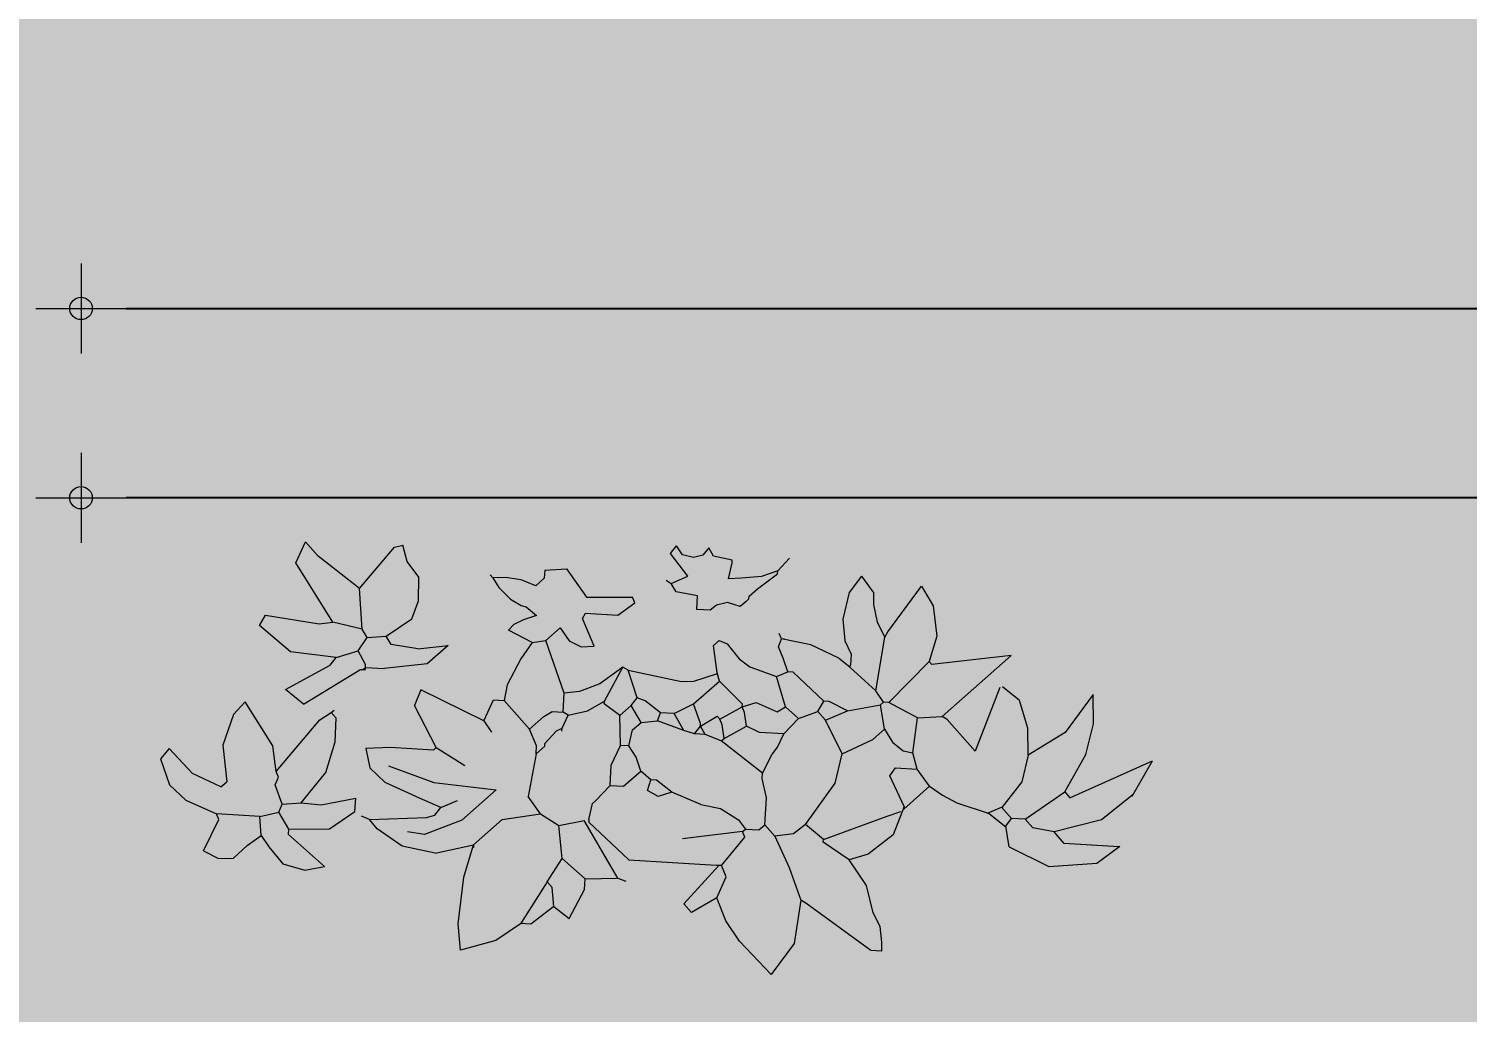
# Model space of a CAD drawing. Header units: metres. Extents: x 0 to 4415, y 1197 to 2590.
# Drawn here: x 1897.066 to 1900.258, y 1309.758 to 1311.94 of the extents above; entities that cross this region are included whole.
import ezdxf

# ---------------------------------------------------------------- set-up
doc = ezdxf.new("R2010")
doc.units = ezdxf.units.M
doc.linetypes.add('CONTINU', pattern=[0])
doc.layers.get('DEFPOINTS').update_dxf_attribs({"lineweight": 5})
doc.layers.add('00-cote', color=7, linetype='CONTINU', lineweight=20)
doc.layers.add('veg', color=7, linetype='Continuous', lineweight=9, true_color=0x61c200)
doc.layers.add('VEGETATION', color=7, linetype='Continuous', lineweight=5, true_color=0x7ea800)
doc.styles.add('WALIDcotat', font='times.ttf')
doc.dimstyles.new('walid 100', dxfattribs={"dimscale": 0, "dimtxt": 0.25, "dimasz": 0.1, "dimexe": 1.25, "dimexo": 0.625, "dimgap": 0.02, "dimtad": 1, "dimdec": 0, "dimlfac": 100, "dimrnd": 5, "dimtxsty": 'WALIDcotat', "dimblk": 'COTE', "dimcen": 2.5, "dimse1": 1, "dimse2": 1, "dimclrd": 256, "dimclrt": 256, "dimadec": 0, "dimazin": 0, "dimtfac": 1, "dimtdec": 0, "dimtix": 1, "dimtmove": 2, "dimatfit": 3, "dimldrblk": 'COTE', "dimfxl": 1.25, "dimarcsym": 0})

# ---------------------------------------------------------------- blocks, each defined once
blk = doc.blocks.new('hh(jjk')
at = {"layer": 'VEGETATION', "ltscale": 1.8}
for p, q in [((419.66, 234.934), (420.26, 235.858)), ((420.26, 235.858), (421.213, 234.971)), ((428.132, 235.378), (429.121, 235.71)), ((429.121, 235.71), (429.227, 234.971)), ((427.462, 234.86), (428.132, 235.378)), ((417.189, 234.749), (417.171, 235.006)), ((417.171, 235.006), (417.478, 235.006)), ((417.259, 234.305), (417.189, 234.749)), ((417.478, 235.006), (419.4, 233.776)), ((419.554, 233.699), (419.66, 234.934)), ((421.213, 234.971), (421.637, 234.416)), ((426.55, 234.314), (427.165, 234.852)), ((426.78, 233.622), (427.462, 234.86)), ((427.165, 234.852), (427.472, 234.852)), ((429.227, 234.971), (429.156, 233.639)), ((421.637, 234.416), (421.937, 233.776)), ((426.088, 234.621), (425.704, 233.776)), ((426.55, 234.314), (426.088, 234.621)), ((417.478, 233.929), (417.259, 234.305)), ((417.478, 233.929), (417.709, 233.161)), ((421.937, 233.776), (422.629, 234.237)), ((422.859, 234.006), (421.937, 232.853)), ((422.629, 234.237), (422.859, 234.006)), ((426.55, 234.314), (426.626, 233.776)), ((419.4, 233.776), (419.554, 233.699)), ((419.942, 232.789), (419.554, 233.699)), ((421.937, 233.776), (421.706, 233.161)), ((425.704, 233.776), (425.704, 233.468)), ((426.78, 233.622), (426.396, 232.93)), ((426.626, 233.776), (426.78, 233.622)), ((429.156, 233.639), (428.933, 232.699)), ((433.677, 233.719), (433.128, 233.58)), ((433.128, 233.58), (434.204, 232.734)), ((434.313, 233.572), (433.677, 233.719)), ((434.742, 233.118), (434.313, 233.572)), ((436.149, 233.535), (435.725, 233.498)), ((436.588, 233.349), (436.149, 233.535)), ((417.709, 233.161), (418.247, 232.469)), ((421.706, 233.161), (421.86, 232.853)), ((424.781, 233.391), (424.551, 233.468)), ((425.704, 233.468), (424.781, 233.391)), ((424.781, 233.391), (425.834, 231.812)), ((425.704, 233.468), (426.396, 232.93)), ((434.973, 232.811), (434.742, 233.118)), ((435.357, 233.118), (434.973, 232.811)), ((435.725, 233.498), (435.357, 233.118)), ((436.588, 233.349), (436.203, 232.427)), ((420.399, 231.931), (419.942, 232.789)), ((421.86, 232.853), (421.245, 232.007)), ((421.86, 232.853), (421.937, 232.853)), ((421.937, 232.853), (422.014, 232.853)), ((424.504, 232.853), (422.014, 232.853)), ((425.704, 231.854), (424.504, 232.853)), ((426.396, 232.93), (426.55, 232.007)), ((428.933, 232.699), (428.164, 231.931)), ((430.009, 233.007), (428.933, 232.699)), ((428.933, 232.699), (428.933, 232.776)), ((430.009, 233.007), (430.957, 232.863)), ((430.957, 232.863), (431.698, 232.419)), ((434.204, 232.734), (434.204, 232.58)), ((434.973, 232.811), (435.05, 232.273)), ((412.568, 232.309), (411.216, 232.131)), ((413.736, 231.819), (412.568, 232.309)), ((417.718, 232.271), (418.247, 232.469)), ((418.247, 232.469), (419.015, 232.007)), ((429.309, 232.022), (430.341, 232.497)), ((430.341, 232.497), (430.826, 232.448)), ((431.698, 232.419), (431.931, 232.161)), ((433.051, 232.504), (432.359, 231.965)), ((434.204, 232.58), (433.051, 232.504)), ((434.204, 232.58), (434.512, 232.119)), ((436.203, 232.427), (436.28, 232.273)), ((411.216, 232.131), (410.597, 231.6)), ((417.047, 231.679), (417.718, 232.271)), ((419.015, 231.931), (417.247, 231.162)), ((419.015, 232.007), (419.015, 231.931)), ((419.015, 231.931), (419.554, 231.546)), ((419.872, 231.827), (420.399, 231.931)), ((420.399, 231.931), (420.707, 231.623)), ((421.245, 232.007), (421.322, 231.854)), ((421.322, 231.854), (423.013, 232.161)), ((426.55, 232.007), (425.834, 231.812)), ((427.088, 231.7), (426.55, 232.007)), ((428.164, 231.931), (427.088, 231.7)), ((428.386, 231.104), (429.309, 232.022)), ((430.086, 231.931), (429.932, 231.7)), ((430.316, 232.007), (430.086, 231.931)), ((431.931, 232.161), (430.316, 232.007)), ((431.931, 232.161), (432.162, 232.084)), ((432.359, 231.965), (432.359, 231.581)), ((434.435, 231.888), (433.897, 231.812)), ((434.512, 232.119), (434.435, 231.888)), ((434.435, 231.888), (434.665, 231.35)), ((435.05, 232.273), (434.512, 232.119)), ((435.05, 232.273), (436.28, 232.273)), ((437.172, 231.944), (436.28, 232.273)), ((437.667, 231.537), (437.172, 231.944)), ((410.621, 231.623), (412.173, 231.623)), ((412.173, 231.623), (412.481, 231.315)), ((413.736, 231.819), (413.865, 231.239)), ((416.786, 230.854), (417.047, 231.679)), ((419.554, 231.546), (418.785, 230.316)), ((419.554, 231.546), (419.872, 231.827)), ((420.86, 231.777), (420.707, 231.623)), ((420.707, 231.623), (420.707, 230.854)), ((421.245, 231.777), (420.86, 231.777)), ((421.322, 231.854), (421.245, 231.777)), ((421.46, 231.531), (421.245, 231.777)), ((421.99, 231.235), (421.46, 231.531)), ((425.704, 231.777), (425.627, 231.315)), ((425.704, 231.777), (425.704, 231.854)), ((427.088, 231.7), (427.472, 231.239)), ((429.932, 231.7), (429.471, 231.469)), ((429.932, 231.7), (430.547, 231.469)), ((433.324, 231.833), (432.359, 231.581)), ((433.897, 231.812), (433.254, 230.909)), ((433.897, 231.812), (433.324, 231.833)), ((436.203, 231.504), (436.049, 231.35)), ((436.203, 231.504), (437.031, 231.168)), ((437.971, 230.812), (437.667, 231.537)), ((411.16, 230.892), (412.481, 231.315)), ((412.481, 231.315), (413.096, 231.239)), ((413.096, 231.239), (413.327, 231.008)), ((413.865, 231.239), (413.711, 231.008)), ((414.358, 230.91), (413.85, 231.265)), ((417.247, 231.162), (416.863, 231.008)), ((422.552, 231.162), (421.99, 231.235)), ((422.552, 231.162), (423.397, 230.854)), ((425.55, 231.239), (425.166, 230.777)), ((425.627, 231.315), (425.55, 231.239)), ((427.318, 230.009), (427.472, 231.239)), ((430.169, 231.006), (428.386, 231.104)), ((430.547, 231.469), (431.547, 231.085)), ((431.547, 231.085), (432.008, 230.701)), ((434.665, 231.35), (434.589, 231.12)), ((434.589, 231.12), (434.665, 230.966)), ((436.219, 230.317), (436.049, 231.35)), ((437.031, 231.168), (437.741, 230.505)), ((410.315, 230.125), (411.16, 230.892)), ((413.327, 231.008), (412.25, 230.162)), ((413.327, 231.008), (413.711, 231.008)), ((413.483, 229.948), (414.005, 230.718)), ((414.019, 230.701), (413.711, 231.008)), ((414.409, 230.896), (414.019, 230.701)), ((415.29, 230.658), (414.358, 230.91)), ((415.71, 230.47), (415.29, 230.658)), ((416.786, 230.931), (416.094, 230.239)), ((416.786, 230.931), (416.786, 230.854)), ((416.786, 230.854), (417.247, 230.009)), ((420.707, 230.854), (420.86, 230.316)), ((423.397, 230.854), (423.782, 231.008)), ((423.397, 230.854), (423.859, 230.547)), ((423.782, 231.008), (424.089, 230.854)), ((424.089, 230.854), (424.013, 230.547)), ((424.781, 230.777), (424.32, 230.316)), ((425.166, 230.777), (424.781, 230.777)), ((425.166, 230.777), (425.167, 230.2)), ((431.483, 230.613), (430.169, 231.006)), ((432.162, 230.162), (432.008, 230.701)), ((433.254, 230.909), (433.042, 230.021)), ((434.665, 230.966), (433.512, 229.428)), ((434.665, 230.966), (434.807, 230.243)), ((437.741, 230.505), (437.971, 230.812)), ((412.096, 230.316), (409.811, 229.128)), ((412.25, 230.162), (412.096, 230.316)), ((416.094, 230.239), (415.71, 230.47)), ((418.785, 230.316), (418.631, 229.47)), ((420.86, 230.316), (420.86, 230.162)), ((423.859, 230.547), (424.013, 230.547)), ((424.013, 230.547), (424.32, 230.316)), ((424.32, 230.316), (424.474, 229.932)), ((430.163, 230.009), (429.317, 230.47)), ((434.807, 230.243), (435.665, 229.044)), ((435.972, 229.428), (436.219, 230.317)), ((410.328, 230.162), (409.811, 229.128)), ((412.25, 230.162), (411.723, 229.063)), ((413.357, 229.181), (413.483, 229.948)), ((416.094, 230.239), (416.478, 229.778)), ((417.247, 230.009), (417.094, 229.778)), ((420.86, 230.162), (420.63, 229.624)), ((420.86, 230.162), (422.091, 229.317)), ((424.474, 229.932), (424.704, 229.624)), ((425.167, 230.2), (424.935, 229.624)), ((427.318, 230.009), (427.088, 229.778)), ((427.318, 230.009), (427.318, 229.778)), ((430.163, 230.009), (430.24, 230.086)), ((430.163, 230.009), (430.855, 228.856)), ((430.24, 230.086), (431.47, 230.086)), ((431.47, 230.086), (432.162, 230.162)), ((433.042, 230.021), (433.051, 229.352)), ((416.478, 229.778), (416.632, 229.317)), ((417.094, 229.778), (416.478, 229.778)), ((418.631, 229.47), (417.785, 229.009)), ((418.631, 229.47), (419.169, 228.548)), ((420.63, 229.624), (420.476, 229.394)), ((424.704, 229.624), (424.628, 229.163)), ((424.704, 229.624), (424.935, 229.624)), ((424.935, 229.624), (425.012, 228.779)), ((427.088, 229.701), (426.78, 229.317)), ((427.088, 229.778), (427.088, 229.701)), ((427.318, 229.778), (427.549, 229.317)), ((428.856, 229.163), (428.625, 229.47)), ((433.512, 229.428), (433.205, 229.198)), ((435.665, 229.044), (435.972, 229.428)), ((411.723, 229.063), (411.554, 228.177)), ((412.343, 228.473), (413.357, 229.181)), ((413.357, 229.181), (413.413, 228.414)), ((414.274, 227.309), (414.864, 229.163)), ((414.864, 229.163), (415.71, 228.317)), ((416.632, 229.317), (416.555, 228.317)), ((416.906, 229.275), (416.632, 229.317)), ((417.224, 229.053), (416.906, 229.275)), ((417.478, 228.702), (417.224, 229.053)), ((420.476, 229.394), (420.322, 229.009)), ((422.014, 229.24), (421.399, 228.856)), ((422.091, 229.317), (422.014, 229.24)), ((422.014, 229.24), (422.091, 228.856)), ((422.091, 229.317), (422.552, 229.163)), ((422.552, 229.163), (422.859, 229.163)), ((422.552, 229.163), (422.706, 228.932)), ((422.859, 229.163), (422.706, 228.932)), ((422.859, 229.163), (423.167, 229.086)), ((423.167, 229.086), (423.475, 228.625)), ((423.167, 229.086), (423.936, 228.856)), ((424.628, 229.163), (424.397, 228.932)), ((426.626, 229.24), (426.473, 228.856)), ((426.78, 229.317), (426.626, 229.24)), ((426.626, 229.317), (426.626, 229.24)), ((427.549, 229.317), (427.165, 228.932)), ((427.549, 229.317), (428.318, 228.548)), ((428.856, 229.163), (428.625, 228.548)), ((428.856, 229.163), (430.701, 228.394)), ((433.051, 229.352), (433.205, 229.198)), ((433.205, 229.198), (433.128, 229.121)), ((417.785, 229.009), (417.478, 228.702)), ((417.478, 228.702), (417.632, 228.01)), ((420.322, 229.009), (419.938, 228.548)), ((420.322, 229.009), (421.014, 229.009)), ((421.014, 229.009), (421.399, 228.856)), ((421.399, 228.856), (421.476, 228.471)), ((422.168, 228.702), (421.552, 228.317)), ((422.091, 228.856), (422.168, 228.702)), ((422.244, 228.625), (422.168, 228.702)), ((422.706, 228.932), (422.244, 228.625)), ((422.706, 228.932), (422.706, 228.856)), ((422.706, 228.856), (422.936, 228.317)), ((423.475, 228.625), (422.936, 228.317)), ((423.475, 228.625), (423.859, 228.625)), ((423.936, 228.856), (423.859, 228.625)), ((423.859, 228.625), (424.32, 228.317)), ((424.397, 228.932), (423.936, 228.856)), ((424.397, 228.932), (424.704, 228.471)), ((425.012, 228.779), (424.704, 228.471)), ((425.012, 228.779), (425.473, 228.471)), ((425.934, 228.702), (425.473, 228.394)), ((426.473, 228.856), (425.934, 228.702)), ((426.473, 228.856), (426.626, 228.779)), ((426.626, 228.779), (426.626, 228.24)), ((426.934, 228.779), (426.626, 228.779)), ((427.165, 228.932), (426.934, 228.779)), ((430.701, 228.394), (430.855, 228.856)), ((434.007, 229.009), (432.469, 227.933)), ((434.545, 228.625), (433.315, 227.856)), ((434.007, 229.009), (434.545, 228.625)), ((411.611, 227.351), (412.343, 228.473)), ((413.413, 228.414), (413.695, 227.646)), ((415.864, 228.24), (414.008, 226.384)), ((415.71, 228.317), (415.864, 228.24)), ((416.555, 228.317), (415.864, 228.24)), ((416.555, 228.317), (417.401, 227.933)), ((418.554, 228.24), (417.632, 228.01)), ((419.169, 228.548), (418.554, 228.24)), ((418.554, 228.24), (419.092, 228.01)), ((419.169, 228.548), (419.4, 228.317)), ((419.4, 228.317), (419.246, 228.01)), ((419.938, 228.548), (419.4, 228.317)), ((419.938, 228.548), (420.322, 228.24)), ((420.553, 228.394), (420.322, 228.24)), ((420.322, 228.24), (420.63, 227.395)), ((421.168, 228.164), (420.553, 228.394)), ((421.552, 228.317), (421.168, 228.164)), ((421.476, 228.471), (421.552, 228.317)), ((421.552, 228.317), (421.552, 228.24)), ((421.552, 228.24), (422.244, 227.625)), ((422.936, 228.317), (422.244, 227.625)), ((424.32, 228.317), (424.551, 228.24)), ((424.704, 228.471), (424.551, 228.24)), ((424.551, 228.24), (424.858, 227.472)), ((425.473, 228.394), (425.012, 227.395)), ((425.473, 228.471), (425.473, 228.394)), ((426.198, 228.166), (426.626, 228.24)), ((426.626, 228.24), (427.241, 226.78)), ((428.26, 228.107), (428.318, 228.548)), ((428.625, 228.548), (428.318, 228.548)), ((411.554, 228.177), (411.611, 227.351)), ((417.401, 227.933), (416.325, 226.703)), ((417.401, 227.933), (417.555, 227.933)), ((417.632, 228.01), (417.555, 227.933)), ((417.555, 227.933), (417.785, 227.625)), ((419.092, 228.01), (419.246, 228.01)), ((419.246, 228.01), (420.169, 227.241)), ((425.012, 227.395), (425.633, 227.914)), ((425.633, 227.914), (426.198, 228.166)), ((427.921, 227.337), (428.26, 228.107)), ((430.568, 227.648), (431.777, 227.856)), ((432.315, 227.856), (431.777, 227.856)), ((432.392, 227.933), (432.315, 227.856)), ((432.315, 227.933), (432.315, 227.856)), ((432.315, 227.933), (432.392, 227.933)), ((432.315, 227.856), (432.315, 227.779)), ((432.392, 227.933), (432.469, 227.933)), ((433.315, 227.856), (433.161, 227.625)), ((413.695, 227.646), (414.202, 227.292)), ((417.785, 227.625), (417.632, 226.088)), ((417.785, 227.625), (418.554, 227.01)), ((420.63, 227.395), (420.322, 227.241)), ((421.409, 227.164), (420.63, 227.395)), ((422.244, 227.625), (422.321, 227.395)), ((422.972, 227.673), (422.315, 227.412)), ((422.321, 227.395), (422.475, 226.626)), ((423.321, 227.702), (422.972, 227.673)), ((424.858, 227.472), (423.321, 227.702)), ((424.858, 227.472), (425.012, 227.395)), ((430.004, 227.093), (430.568, 227.648)), ((432.315, 227.779), (432.546, 227.395)), ((432.546, 227.395), (432.315, 227.01)), ((433.161, 227.625), (432.546, 227.395)), ((433.161, 227.625), (434.468, 227.549)), ((434.468, 227.549), (435.39, 226.857)), ((418.554, 227.01), (418.914, 226.751)), ((418.554, 227.01), (418.554, 226.933)), ((420.169, 227.241), (420.322, 227.241)), ((420.322, 227.241), (420.476, 226.857)), ((421.724, 226.958), (421.409, 227.164)), ((427.626, 226.857), (427.921, 227.337)), ((430.855, 227.241), (430.004, 227.093)), ((430.855, 227.241), (431.623, 227.164)), ((431.623, 227.164), (431.777, 226.933)), ((432.315, 227.01), (431.777, 226.933)), ((432.315, 227.01), (432.469, 226.78)), ((414.008, 226.384), (416.248, 226.78)), ((416.156, 225.967), (416.325, 226.703)), ((416.248, 226.78), (416.325, 226.703)), ((418.554, 226.626), (418.554, 226.933)), ((418.756, 226.256), (418.554, 226.626)), ((418.914, 226.751), (419.715, 226.435)), ((420.476, 226.857), (420.63, 226.549)), ((422.091, 226.549), (421.724, 226.958)), ((422.475, 226.626), (422.321, 226.472)), ((426.226, 226.893), (425.858, 226.857)), ((425.858, 226.857), (426.242, 226.088)), ((426.579, 226.746), (426.226, 226.893)), ((426.857, 226.395), (426.579, 226.746)), ((427.241, 226.78), (426.857, 226.395)), ((427.626, 226.857), (427.241, 226.78)), ((427.626, 226.857), (428.318, 226.549)), ((431.777, 226.933), (431.085, 226.395)), ((432.469, 226.78), (432.623, 225.627)), ((432.469, 226.78), (433.315, 226.626)), ((433.699, 226.703), (433.315, 226.626)), ((433.315, 226.626), (434.468, 225.012)), ((435.237, 226.549), (433.699, 226.703)), ((435.39, 226.857), (435.237, 226.549)), ((418.848, 225.651), (418.756, 226.256)), ((419.715, 226.435), (420.553, 226.319)), ((420.476, 226.319), (420.553, 226.319)), ((420.63, 226.549), (420.553, 226.319)), ((420.553, 226.319), (420.63, 226.165)), ((422.321, 226.472), (422.091, 226.549)), ((427.549, 226.088), (427.907, 226.228)), ((427.907, 226.228), (428.175, 226.376)), ((428.175, 226.376), (428.318, 226.549)), ((431.085, 226.395), (430.921, 225.873)), ((416.314, 225.114), (416.156, 225.967)), ((417.555, 225.934), (416.677, 224.577)), ((417.632, 226.088), (417.555, 225.934)), ((417.632, 226.088), (417.863, 225.678)), ((425.243, 225.934), (424.781, 225.55)), ((426.165, 225.934), (425.243, 225.934)), ((426.242, 226.088), (426.165, 225.934)), ((427.857, 225.857), (427.549, 226.088)), ((428.005, 225.828), (427.857, 225.857)), ((428.316, 225.666), (428.005, 225.828)), ((430.921, 225.873), (430.957, 225.207)), ((417.863, 225.678), (417.995, 225.183)), ((418.717, 224.88), (418.848, 225.651)), ((421.629, 225.319), (421.783, 225.473)), ((421.783, 225.473), (422.158, 225.375)), ((422.158, 225.375), (422.46, 225.472)), ((422.46, 225.472), (422.629, 225.627)), ((422.629, 225.627), (423.013, 225.627)), ((423.013, 225.627), (423.013, 225.242)), ((424.781, 225.55), (424.858, 225.396)), ((426.165, 225.473), (424.858, 225.396)), ((426.78, 224.704), (426.165, 225.473)), ((428.669, 225.355), (428.316, 225.666)), ((428.856, 225.088), (428.669, 225.355)), ((432.623, 225.627), (431.7, 224.396)), ((432.623, 225.627), (433.853, 224.781)), ((416.677, 224.577), (416.314, 225.114)), ((417.995, 225.183), (418.016, 224.858)), ((421.322, 224.935), (420.784, 224.473)), ((421.552, 225.165), (421.322, 224.935)), ((421.629, 225.319), (421.552, 225.242)), ((421.552, 225.242), (421.552, 225.165)), ((423.013, 225.242), (423.628, 225.165)), ((423.782, 224.935), (423.321, 224.704)), ((423.628, 225.165), (423.782, 224.935)), ((423.936, 224.858), (423.782, 224.935)), ((427.395, 225.012), (427.626, 225.242)), ((427.395, 224.781), (427.395, 225.012)), ((427.626, 225.242), (428.048, 225.103)), ((428.048, 225.103), (428.5, 225.059)), ((428.5, 225.059), (428.856, 225.088)), ((428.856, 225.088), (428.933, 225.012)), ((430.957, 225.207), (431.316, 224.781)), ((434.468, 225.012), (434.237, 224.396)), ((418.401, 224.397), (418.016, 224.858)), ((418.401, 224.397), (418.717, 224.88)), ((420.784, 224.396), (421.238, 224.577)), ((421.238, 224.577), (421.803, 224.66)), ((421.803, 224.66), (422.168, 224.704)), ((422.168, 224.704), (422.091, 224.243)), ((423.321, 224.704), (423.859, 224.089)), ((427.395, 224.781), (426.78, 224.704)), ((431.316, 224.781), (431.47, 224.32)), ((433.853, 224.781), (434.237, 224.396)), ((420.784, 224.396), (420.476, 224.012)), ((420.784, 224.473), (420.784, 224.396)), ((422.091, 224.243), (422.091, 224.166)), ((422.091, 224.166), (422.629, 224.089)), ((422.933, 224.082), (423.195, 224.165)), ((423.195, 224.165), (423.51, 224.11)), ((423.51, 224.11), (423.705, 223.858)), ((431.7, 224.396), (431.47, 224.32)), ((422.629, 224.089), (422.783, 223.858)), ((422.783, 223.858), (422.933, 224.082)), ((423.859, 224.089), (423.705, 223.858))]:
    blk.add_line(p, q, dxfattribs=at)
for centre, start, end in [((424.504, 232.853), 49.844, 89.647), ((413.736, 231.819), 12.8043, 67.5333)]:
    blk.add_arc(centre, 0.00000961, start, end, dxfattribs=at)
blk = doc.blocks.new('COTE')
at = {"ltscale": 0.05}
h = blk.add_hatch(color=256, dxfattribs=at)
edge = h.paths.add_edge_path()
edge.add_arc((0, 0), 0.25, 0, 360)
for p, q in [((0, -1), (0, 1)), ((1, 0), (-1, 0))]:
    blk.add_line(p, q)
blk.add_circle((0, 0), 0.25)
blk = doc.blocks.new('*D271')
at = {"layer": '00-cote', "lineweight": -2, "ltscale": 0.1, "transparency": 16777216}
blk.add_line((1897.1144, 1313.051), (1894.4284, 1310.1), dxfattribs=at)
at = {"layer": 'DEFPOINTS', "color": 0, "ltscale": 0.1, "transparency": 16777216}
for p in [(1897.1817, 1313.125), (1894.3611, 1310.0261), (1894.3611, 1310.0261)]:
    blk.add_point(p, dxfattribs=at)
at = {"layer": '00-cote', "lineweight": -2, "ltscale": 0.1, "transparency": 16777216, "xscale": 0.1, "yscale": 0.1, "zscale": 0.1}
for p, rotation in [((1897.1817, 1313.125), 47.69141036092137), ((1894.3611, 1310.0261), 227.6914103609214)]:
    blk.add_blockref('COTE', p, dxfattribs=dict(at, rotation=rotation))
at = {"layer": '00-cote', "ltscale": 0.1, "transparency": 16777216, "insert": (1895.6626, 1311.6746), "char_height": 0.25, "attachment_point": 5, "rotation": 47.6914, "style": 'WALIDcotat'}
blk.add_mtext('420', dxfattribs=at)
blk = doc.blocks.new('*D318')
at = {"layer": '00-cote', "lineweight": -2, "ltscale": 0.1, "transparency": 16777216}
blk.add_line((1925.3841, 1310.8996), (1897.2817, 1310.8996), dxfattribs=at)
at = {"layer": 'DEFPOINTS', "color": 0, "ltscale": 0.1, "transparency": 16777216}
for p in [(1897.1817, 1312.3984), (1925.4841, 1312.3984), (1897.1817, 1310.8996)]:
    blk.add_point(p, dxfattribs=at)
at = {"layer": '00-cote', "lineweight": -2, "ltscale": 0.1, "transparency": 16777216, "xscale": 0.1, "yscale": 0.1, "zscale": 0.1}
for p, rotation in [((1897.1817, 1310.8996), 179.9999998187384), ((1925.4841, 1310.8996), 359.9999998187384)]:
    blk.add_blockref('COTE', p, dxfattribs=dict(at, rotation=rotation))
at = {"layer": '00-cote', "ltscale": 0.1, "transparency": 16777216, "insert": (1911.3329, 1311.0467), "char_height": 0.25, "attachment_point": 5, "rotation": 360, "style": 'WALIDcotat'}
blk.add_mtext('2830', dxfattribs=at)
blk = doc.blocks.new('*D319')
at = {"layer": '00-cote', "lineweight": -2, "ltscale": 0.1, "transparency": 16777216}
blk.add_line((1897.2817, 1311.3198), (1903.8312, 1311.3198), dxfattribs=at)
at = {"layer": 'DEFPOINTS', "color": 0, "ltscale": 0.1, "transparency": 16777216}
for p in [(1897.1817, 1313.125), (1903.9312, 1313.125), (1903.9312, 1311.3198)]:
    blk.add_point(p, dxfattribs=at)
at = {"layer": '00-cote', "lineweight": -2, "ltscale": 0.1, "transparency": 16777216, "xscale": 0.1, "yscale": 0.1, "zscale": 0.1, "rotation": 180}
blk.add_blockref('COTE', (1897.1817, 1311.3198), dxfattribs=at)
at = {"layer": '00-cote', "lineweight": -2, "ltscale": 0.1, "transparency": 16777216, "xscale": 0.1, "yscale": 0.1, "zscale": 0.1}
blk.add_blockref('COTE', (1903.9312, 1311.3198), dxfattribs=at)
at = {"layer": '00-cote', "ltscale": 0.1, "transparency": 16777216, "insert": (1900.5564, 1311.4673), "char_height": 0.25, "attachment_point": 5, "style": 'WALIDcotat'}
blk.add_mtext('675', dxfattribs=at)

msp = doc.modelspace()

# ---------------------------------------------------------------- hatches: boundary and pattern name
at = {"layer": 'veg'}
h = msp.add_hatch(dxfattribs=at)
h.set_pattern_fill('AR-CONC', color=256, scale=0.003, style=0)
h.set_pattern_definition([(50, (1092.37423, 112.65667), (0.54655401, -0.04781726), [0.05715, -0.62865]), (355, (1092.37423, 112.65667), (-0.10573026, 0.57317054), [0.04572, -0.50292175]), (100.451445, (1092.4198, 112.6527), (0.44082374, 0.52535326), [0.04857003, -0.53427073]), (46.1842, (1092.3742, 112.8091), (0.81323712, -0.12612698), [0.085725, -0.942975]), (96.63556, (1092.442, 112.79856), (0.7122124, 0.74227837), [0.07285507, -0.80140682]), (351.18415, (1092.3742, 112.8091), (0.7122124, 0.74227837), [0.0685799, -0.7543792]), (21, (1092.45043, 112.77097), (0.45484317, -0.3067956), [0.05715, -0.62865]), (326, (1092.45043, 112.77097), (0.18540609, 0.5525639), [0.04572, -0.50292]), (71.451445, (1092.48833, 112.7454), (0.64024926, 0.2457683), [0.04857003, -0.53426981]), (37.5, (1092.37423, 112.65667), (0.00926581, 0.253665117), [0, -0.496824, 0, -0.51054, 0, -0.504825]), (7.5, (1092.37423, 112.65667), (0.20045899, 0.300541724), [0, -0.291084, 0, -0.485394, 0, -0.192405]), (327.5, (1092.2043, 112.65667), (0.406771786, -0.017186232), [0, -0.1905, 0, -0.59436, 0, -0.78867]), (317.5, (1092.1281, 112.65667), (0.44438754, 0.07627947), [0, -0.24765, 0, -0.394716, 0, -0.56007])])
h.paths.add_polyline_path([(1893.1585, 1311.5373), (1895.9119, 1308.8736), (1903.9328, 1309.3605), (1903.9312, 1312.1054), (1896.3123, 1312.1054), (1896.3123, 1329.2572), (1910.4123, 1329.2572), (1910.4123, 1329.7572), (1893.6652, 1329.7572)])

# ---------------------------------------------------------------- block references
at = {"layer": 'VEGETATION', "xscale": 0.07806639772794305, "yscale": 0.07806639772794305, "zscale": 0.07806639772794305, "rotation": 176.4563888817633}
msp.add_blockref('hh(jjk', (1932.597, 1326.191), dxfattribs=at)

# ---------------------------------------------------------------- dimensions: what is measured, and where the dimension line sits
at = {"layer": '00-cote', "ltscale": 0.1}
for p1, p2, distance, picture, middle in [((1897.1817, 1313.125), (1894.3611, 1310.0261), 0, '*D271', (1895.6626, 1311.6746)), ((1897.1817, 1313.125), (1903.9312, 1313.125), -1.8052, '*D319', (1900.5564, 1311.4673)), ((1925.4841, 1312.3984), (1897.1817, 1312.3984), 1.4988, '*D318', (1911.3329, 1311.0467))]:
    dim = msp.add_aligned_dim(p1=p1, p2=p2, distance=distance, dimstyle='walid 100', override={"dimscale": 1, "dimfxl": 0}, dxfattribs=at)
    dim.commit()
    dim.dimension.update_dxf_attribs({"geometry": picture, "text_midpoint": middle})

doc.saveas('drawing.dxf')
